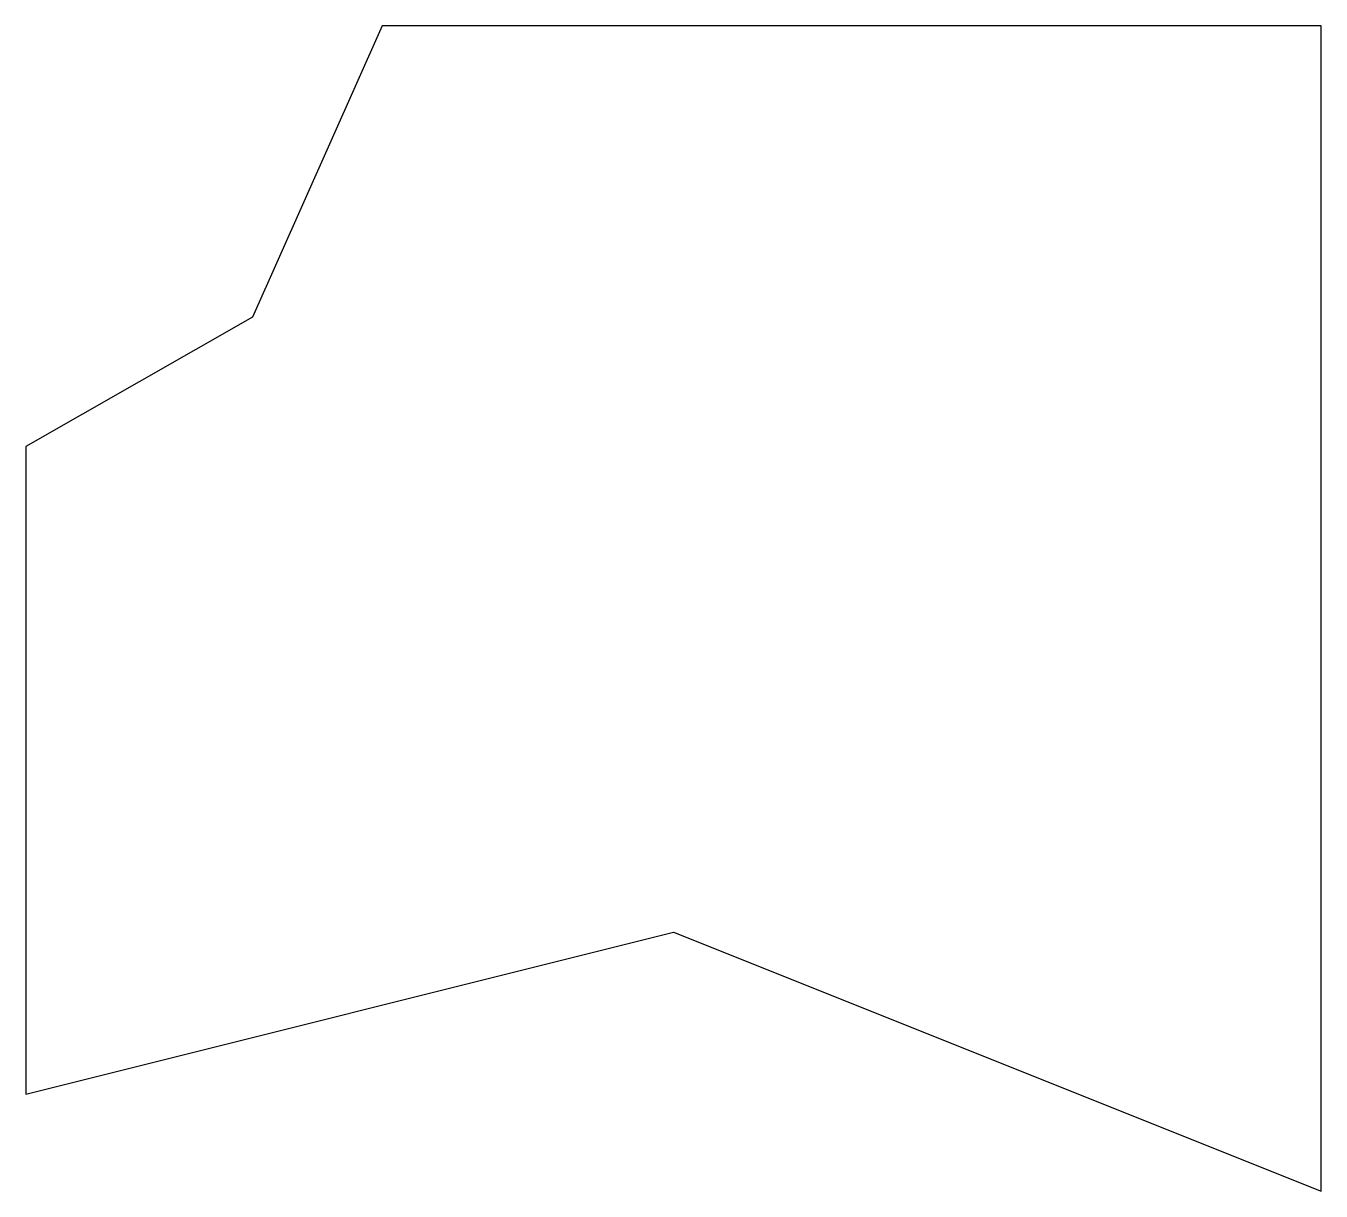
# Model space of a CAD drawing. Header units: millimetres. Extents: x -61 to 66, y -10 to 8.
# Drawn here: x -61 to -41, y -9.5 to 8.5 of the extents above.
import ezdxf

# ---------------------------------------------------------------- set-up
doc = ezdxf.new("R2010")
doc.units = ezdxf.units.MM

msp = doc.modelspace()

# ---------------------------------------------------------------- linework, layer by layer
for p, q in [((-55.5, 8.5), (-57.5, 4)), ((-41, 8.5), (-55.5, 8.5)), ((-41, -9.5), (-41, 8.5)), ((-57.5, 4), (-61, 2)), ((-61, 2), (-61, -8)), ((-61, -8), (-51, -5.5)), ((-51, -5.5), (-41, -9.5))]:
    msp.add_line(p, q)

doc.saveas('drawing.dxf')
